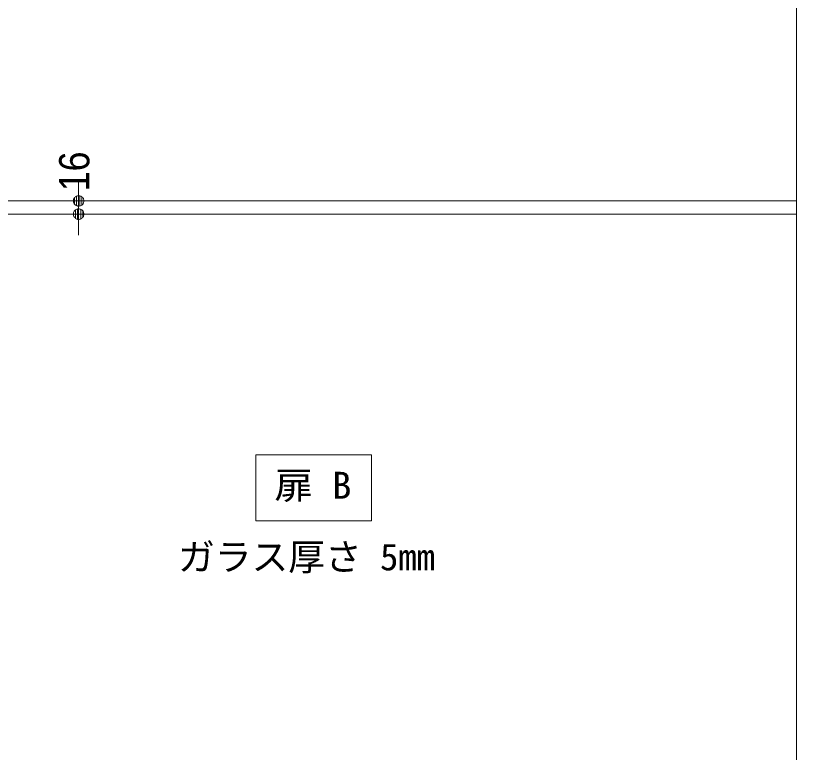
# Model space of a CAD drawing. Units: millimetres, scale not verified. Extents: x -6062 to 6062, y -3045 to 3045.
# Drawn here: x -4248 to -3296, y -1077 to -186 of the extents above; entities that cross this region are included whole.
import ezdxf
from ezdxf.enums import TextEntityAlignment as Align

# ---------------------------------------------------------------- set-up
doc = ezdxf.new("R2010")
doc.units = ezdxf.units.MM
doc.header["$LTSCALE"] = 20
for name, color, linetype, lineweight in [('0-0_2寸法-2', 7, 'Continuous', 9), ('0-1_0', 7, 'Continuous', 9), ('0-3_2寸法-3', 7, 'Continuous', 9), ('0-4_3一般', 7, 'Continuous', 9)]:
    doc.layers.add(name, color=color, linetype=linetype, lineweight=lineweight)
doc.styles.add('ＭＳ ゴシック', font='')
doc.styles.add('ＭＳ Ｐゴシック', font='')
doc.styles.get('ＭＳ ゴシック').set_extended_font_data('MS Gothic')
doc.styles.get('ＭＳ Ｐゴシック').set_extended_font_data('MS PGothic')

# ---------------------------------------------------------------- blocks, each defined once
blk = doc.blocks.new('グループ-74')
at = {"layer": '0-4_3一般'}
for p, q in [((-30320, 7100), (-30320, -38740)), ((-30320, -8200), (-53680, -8200)), ((-30320, -8520), (-53680, -8520))]:
    blk.add_line(p, q, dxfattribs=at)
blk.add_lwpolyline([(-30320, -38740), (-30320, 7100), (-6320, 7100)], dxfattribs=at)
blk = doc.blocks.new('グループ-75')
at = {"layer": '0-4_3一般'}
blk.add_blockref('グループ-74', (0, 0), dxfattribs=at)
blk = doc.blocks.new('_Dot')
at = {"layer": '0-1_0'}
for p, q in [((-10, 0), (-20, 0)), ((9.78, 2), (-9.78, 2)), ((7.99, 6), (-7.99, 6)), ((9.16, -3.98), (-9.16, -3.98)), ((6, -7.98), (-6, -7.98))]:
    blk.add_line(p, q, dxfattribs=at)
for points in [[(10, 0), (9.92, 1.25), (9.69, 2.49), (9.3, 3.68), (8.76, 4.82), (8.09, 5.88), (7.29, 6.85), (6.37, 7.71), (5.36, 8.44), (4.26, 9.05), (3.09, 9.51), (1.87, 9.82), (0.63, 9.98), (-0.63, 9.98), (-1.87, 9.82), (-3.09, 9.51), (-4.26, 9.05), (-5.36, 8.44), (-6.37, 7.71), (-7.29, 6.85), (-8.09, 5.88), (-8.76, 4.82), (-9.3, 3.68), (-9.69, 2.49), (-9.92, 1.25), (-10, 0), (0, 0)], [(-10, 0), (-9.92, -1.25), (-9.69, -2.49), (-9.3, -3.68), (-8.76, -4.82), (-8.09, -5.88), (-7.29, -6.85), (-6.37, -7.71), (-5.36, -8.44), (-4.26, -9.05), (-3.09, -9.51), (-1.87, -9.82), (-0.63, -9.98), (0.63, -9.98), (1.87, -9.82), (3.09, -9.51), (4.26, -9.05), (5.36, -8.44), (6.37, -7.71), (7.29, -6.85), (8.09, -5.88), (8.76, -4.82), (9.3, -3.68), (9.69, -2.49), (9.92, -1.25), (10, 0), (0, 0)]]:
    blk.add_lwpolyline(points, close=True, dxfattribs=at)

msp = doc.modelspace()

# ---------------------------------------------------------------- linework, layer by layer
at = {"layer": '0-0_2寸法-2'}
for p, q in [((-4171.5, -397.29), (-4171.5, -384.58)), ((-4171.5, -410), (-4171.5, -426)), ((-4151.5, -410), (-4151.3, -410)), ((-4151.5, -426), (-4151.3, -426)), ((-4171.5, -438.71), (-4171.5, -451.42))]:
    msp.add_line(p, q, dxfattribs=at)
at = {"layer": '0-3_2寸法-3'}
msp.add_lwpolyline([(-3957.5, -717), (-3817.5, -717), (-3817.5, -797), (-3957.5, -797)], close=True, dxfattribs=at)

# ---------------------------------------------------------------- block references
at = {"layer": '0-0_2寸法-2', "xscale": 0.6356201, "yscale": 0.6356201}
for p, rotation in [((-4171.5, -410), 270), ((-4171.5, -426), 90)]:
    msp.add_blockref('_Dot', p, dxfattribs=dict(at, rotation=rotation))
at = {"layer": '0-4_3一般', "xscale": 0.05, "yscale": 0.05}
msp.add_blockref('グループ-75', (-1787.5, 0), dxfattribs=at)

# ---------------------------------------------------------------- texts
at = {"layer": '0-0_2寸法-2', "style": 'ＭＳ Ｐゴシック', "width": 0.9}
msp.add_text('16', height=36.66, rotation=90, dxfattribs=at).set_placement((-4147.53, -398.33), align=Align.BOTTOM_LEFT)
at = {"layer": '0-3_2寸法-3', "style": 'ＭＳ ゴシック', "width": 1.05}
msp.add_text('扉 B', height=32.55, dxfattribs=at).set_placement((-3934.86, -779.87), align=Align.BOTTOM_LEFT)
at = {"layer": '0-3_2寸法-3', "style": 'ＭＳ ゴシック'}
msp.add_text('ガラス厚さ 5mm', height=32.55, dxfattribs=at).set_placement((-4051.29, -866.45), align=Align.BOTTOM_LEFT)

doc.saveas('drawing.dxf')
